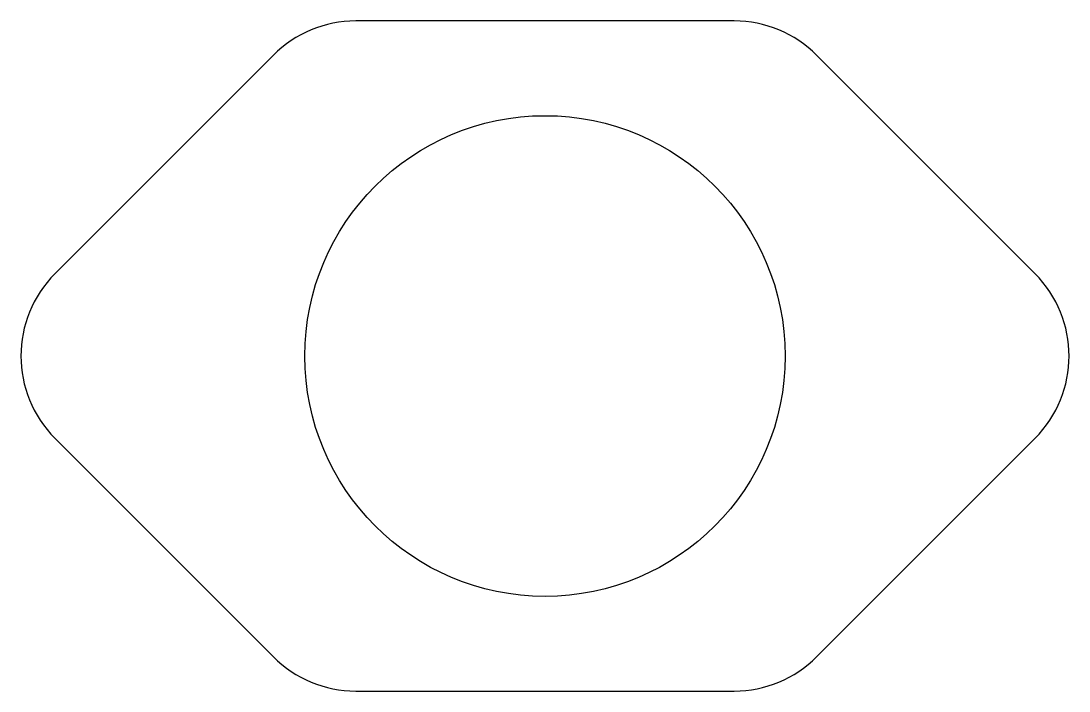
# Model space of a CAD drawing. Extents: x 938.4 to 974.4, y -15.8 to 7.2.
import ezdxf

# ---------------------------------------------------------------- set-up
doc = ezdxf.new("R2010")
doc.units = 0
doc.header["$LTSCALE"] = 15
doc.layers.add('ANA', color=220, linetype='CONTINUOUS')

msp = doc.modelspace()

# ---------------------------------------------------------------- linework, layer by layer
at = {"layer": 'ANA', "color": 7}
for p, q in [((962.89, 7.206), (949.89, 7.206)), ((947.061, 6.035), (939.561, -1.465)), ((973.218, -1.465), (965.718, 6.035)), ((939.561, -7.122), (947.061, -14.622)), ((965.718, -14.622), (973.218, -7.122)), ((949.89, -15.794), (962.89, -15.794))]:
    msp.add_line(p, q, dxfattribs=at)
msp.add_circle((956.39, -4.294), 8.25, dxfattribs=at)
for centre, start, end in [((949.89, 3.206), 90, 135), ((962.89, 3.206), 45, 90), ((942.39, -4.294), 135, 225), ((970.39, -4.294), 315, 45), ((949.89, -11.794), 225, 270), ((962.89, -11.794), 270, 315)]:
    msp.add_arc(centre, 4, start, end, dxfattribs=at)

doc.saveas('drawing.dxf')
